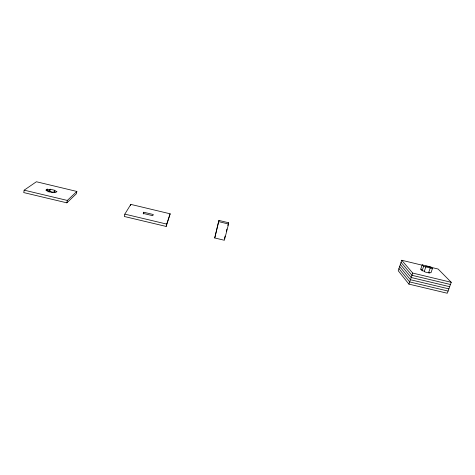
<?xml version="1.0" encoding="UTF-8"?>
<svg xmlns="http://www.w3.org/2000/svg" width="475" height="475" viewBox="0 0 475 475"><rect width="100%" height="100%" fill="white"/><g stroke="black" fill="none" stroke-linecap="round" stroke-linejoin="round"><path stroke-width="0.71" d="M214.736 237.975L218.922 220.43L228.54 222.739L228.57 224.016L224.366 240.267L214.736 237.975L218.922 220.43M24.166 190.166L23.75 192.589L66.862 202.837L76.416 193.711L76.855 191.449L36.403 181.753L24.166 190.166L67.313 200.432L76.855 191.449M46.841 190.902L47.162 189.151L49.608 189.733L50.249 189.234L55.124 190.398L54.5 190.902L54.18 192.654M48.1 191.93L48.313 190.754L45.843 190.166L47.162 189.151M49.608 189.733L49.186 192.072L49.828 191.556L50.249 189.234M66.862 202.837L67.313 200.432M124.83 214.124L124.325 216.493L166.167 226.438L170.157 213.815L130.821 204.387L124.83 214.124L166.713 224.093L170.157 213.815M130.577 205.503L130.821 204.387M143.403 213.952L143.782 212.242L153.294 214.516L152.772 215.697L143.195 213.412L143.782 212.242M166.167 226.438L166.713 224.093M224.36 238.883L225.091 236.075M226.361 231.165L226.902 229.057M227.81 225.548L228.54 222.739M422.423 265.252L401.743 260.264L398.222 270.732L408.928 284.127L447.302 293.247L451.25 282.304L438.11 269.034L425.986 266.107M408.928 284.127L412.722 273.077L401.743 260.264M428.747 272.288L429.471 273.066L425.042 271.997L424.335 271.225L422.121 270.697L420.731 269.171L422.222 264.872L431.009 266.992L432.47 268.5L430.956 272.816L428.747 272.288L430.261 267.971M422.121 270.697L423.623 266.368L422.222 264.872M424.335 271.225L425.838 266.902M48.313 190.754L47.654 191.271L52.606 192.452L53.242 191.93L55.706 192.518L56.947 191.49L54.5 190.902M448.085 291.068L409.682 281.924L398.923 268.648M412.722 273.077L451.25 282.304M450.454 284.501L411.956 275.292L401.037 262.366M449.665 286.692L411.196 277.507L400.33 264.462M49.828 191.556L53.307 192.387M448.875 288.883L410.442 279.722L399.623 266.558M423.623 266.368L432.47 268.5M420.731 269.171L421.83 269.432M218.886 221.688L228.57 224.016"/></g></svg>
